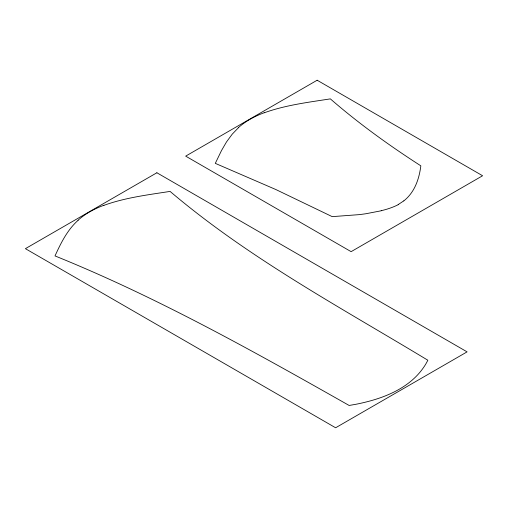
<?xml version="1.0" encoding="UTF-8"?>
<svg xmlns="http://www.w3.org/2000/svg" width="508" height="508" viewBox="0 0 508 508"><rect width="100%" height="100%" fill="white"/><g stroke="black" fill="none" stroke-linecap="round" stroke-linejoin="round"><path stroke-width="0.76" d="M78.162 220.256C67.386 229.851 60.89 243.014 55.01 255.924C157.156 297.212 253.429 351.263 349.136 405.46L355.695 404.317A122.669 70.822 0 0 0 362.515 402.863C385.705 397.535 409.785 387.617 423.678 367.328A122.866 70.936 0 0 0 427.457 360.972L427.831 360.223C340.023 307.111 248.622 258.102 170.078 191.408C147.834 194.862 125.235 197.644 103.956 205.334M238.436 127.724L232.232 134.169L226.485 141.961L221.494 150.565L215.297 163.36L275.844 189.535L332.207 216.637L358.667 214.674A142.196 82.099 0 0 0 366.046 213.716L381.279 210.769M403.809 200.87L398.164 204.584M264.23 112.795C285.509 105.105 308.115 102.337 330.352 98.876C358.718 123.52 389.268 145.517 420.846 165.837C419.449 176.727 416.141 187.858 408.73 196.215A59.728 34.487 0 0 1 403.822 200.876M78.067 220.224A85.242 49.212 0 0 1 103.892 205.276M238.341 127.692A85.242 49.212 0 0 1 264.166 112.738M398.285 204.661A59.519 34.366 0 0 1 381.222 210.687M156.877 172.764L25.4 248.666L335.617 427.774L467.093 351.866L156.877 172.764M317.151 80.226L185.674 156.134L351.123 251.657L482.6 175.749L317.151 80.226"/></g></svg>
